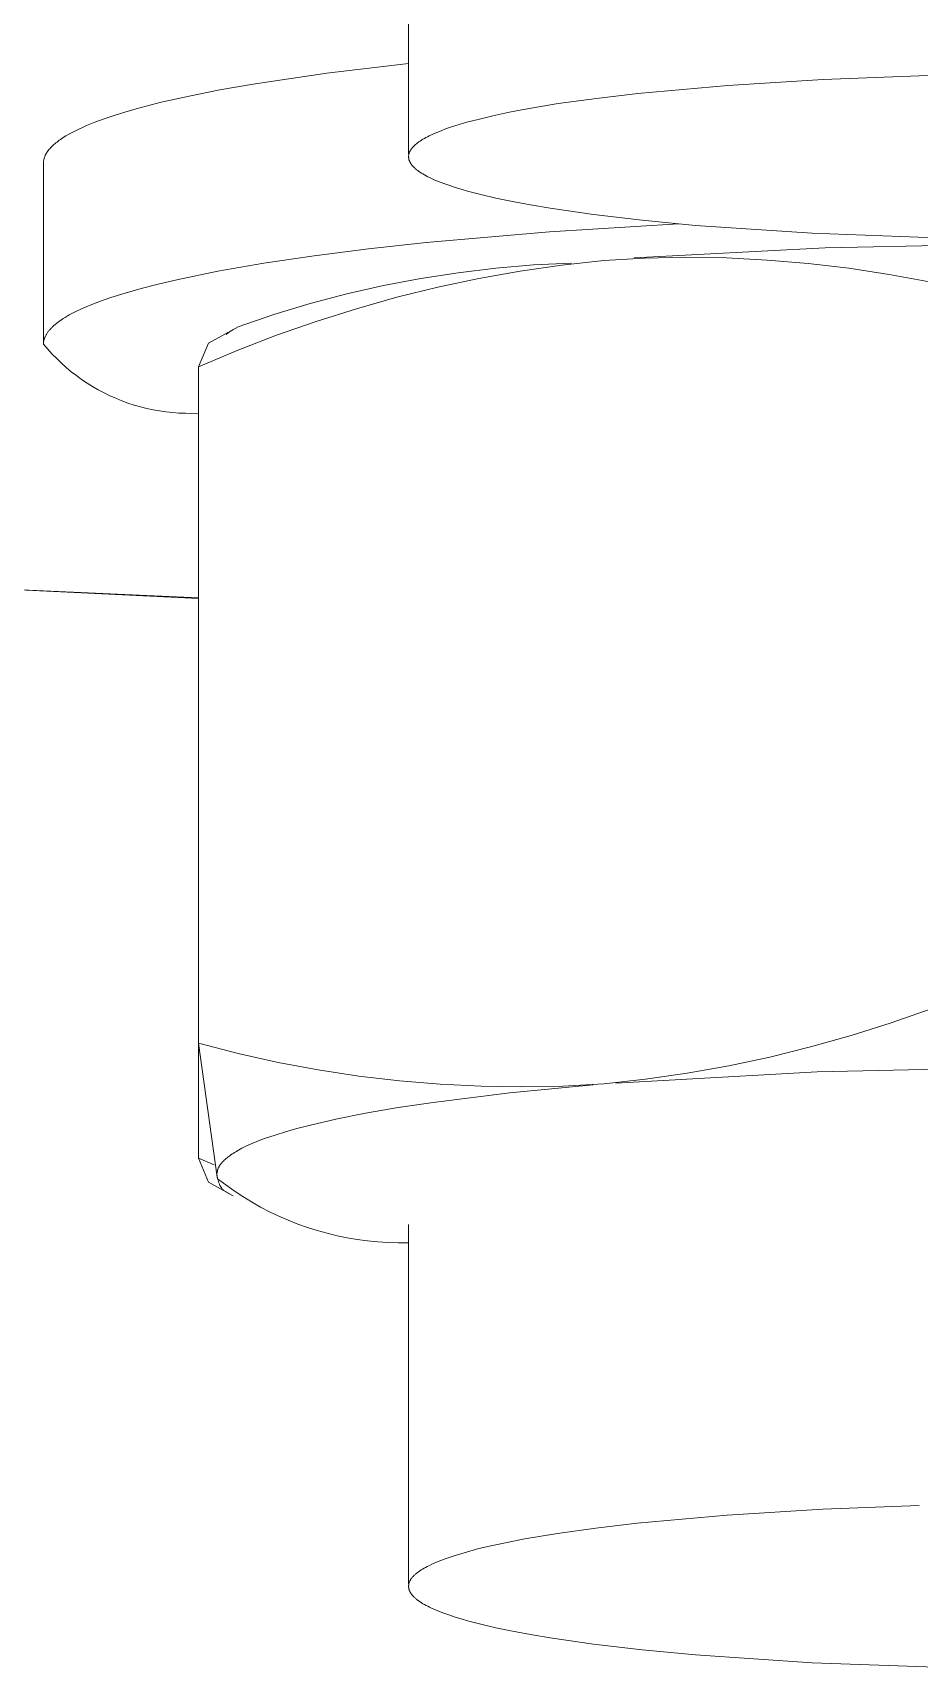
# Model space of a CAD drawing. Header units: millimetres. Extents: x -67 to 4862, y -244 to 3199.
# Drawn here: x 1221.65 to 1227.48, y 2657.31 to 2668.06 of the extents above; entities that cross this region are included whole.
import ezdxf

# ---------------------------------------------------------------- set-up
doc = ezdxf.new("R2010")
doc.units = ezdxf.units.MM
doc.layers.add('ZANO_R', color=7, linetype='Continuous', lineweight=0)

msp = doc.modelspace()

# ---------------------------------------------------------------- linework, layer by layer
at = {"layer": 'ZANO_R'}
for p, q in [((1224.124, 2667.258), (1224.124, 2669.618)), ((1223.102, 2667.718), (1223.586, 2667.79)), ((1223.586, 2667.79), (1224.124, 2667.854)), ((1222.681, 2667.639), (1222.883, 2667.679)), ((1222.883, 2667.679), (1223.102, 2667.718)), ((1226.223, 2667.709), (1225.631, 2667.656)), ((1226.85, 2667.747), (1226.223, 2667.709)), ((1227.482, 2667.771), (1226.85, 2667.747)), ((1228.245, 2667.782), (1227.482, 2667.771)), ((1222.333, 2667.555), (1222.498, 2667.598)), ((1222.498, 2667.598), (1222.681, 2667.639)), ((1225.107, 2667.589), (1224.88, 2667.55)), ((1225.359, 2667.624), (1225.107, 2667.589)), ((1225.631, 2667.656), (1225.359, 2667.624)), ((1222.007, 2667.445), (1222.062, 2667.467)), ((1222.062, 2667.467), (1222.122, 2667.489)), ((1222.122, 2667.489), (1222.188, 2667.511)), ((1222.188, 2667.511), (1222.258, 2667.533)), ((1222.258, 2667.533), (1222.333, 2667.555)), ((1224.508, 2667.467), (1224.435, 2667.445)), ((1224.59, 2667.488), (1224.508, 2667.467)), ((1224.679, 2667.51), (1224.59, 2667.488)), ((1224.776, 2667.53), (1224.679, 2667.51)), ((1224.88, 2667.55), (1224.776, 2667.53)), ((1221.828, 2667.349), (1221.836, 2667.354)), ((1221.836, 2667.354), (1221.853, 2667.366)), ((1221.853, 2667.366), (1221.871, 2667.377)), ((1221.871, 2667.377), (1221.891, 2667.388)), ((1221.891, 2667.388), (1221.912, 2667.399)), ((1221.912, 2667.399), (1221.934, 2667.411)), ((1221.934, 2667.411), (1221.957, 2667.422)), ((1221.957, 2667.422), (1221.981, 2667.433)), ((1221.981, 2667.433), (1222.007, 2667.445)), ((1224.218, 2667.355), (1224.209, 2667.349)), ((1224.228, 2667.36), (1224.218, 2667.355)), ((1224.238, 2667.366), (1224.228, 2667.36)), ((1224.249, 2667.372), (1224.238, 2667.366)), ((1224.26, 2667.377), (1224.249, 2667.372)), ((1224.284, 2667.389), (1224.26, 2667.377)), ((1224.31, 2667.4), (1224.284, 2667.389)), ((1224.338, 2667.411), (1224.31, 2667.4)), ((1224.368, 2667.423), (1224.338, 2667.411)), ((1224.401, 2667.434), (1224.368, 2667.423)), ((1224.435, 2667.445), (1224.401, 2667.434)), ((1221.734, 2667.245), (1221.735, 2667.247)), ((1221.735, 2667.247), (1221.736, 2667.25)), ((1221.736, 2667.25), (1221.738, 2667.253)), ((1221.738, 2667.253), (1221.739, 2667.256)), ((1221.739, 2667.256), (1221.741, 2667.259)), ((1221.741, 2667.259), (1221.742, 2667.261)), ((1221.742, 2667.261), (1221.744, 2667.264)), ((1221.744, 2667.264), (1221.746, 2667.267)), ((1221.746, 2667.267), (1221.748, 2667.27)), ((1221.748, 2667.27), (1221.749, 2667.273)), ((1221.749, 2667.273), (1221.751, 2667.275)), ((1221.751, 2667.275), (1221.755, 2667.281)), ((1221.755, 2667.281), (1221.76, 2667.287)), ((1221.76, 2667.287), (1221.765, 2667.292)), ((1221.765, 2667.292), (1221.77, 2667.298)), ((1221.77, 2667.298), (1221.775, 2667.303)), ((1221.775, 2667.303), (1221.78, 2667.309)), ((1221.78, 2667.309), (1221.786, 2667.315)), ((1221.786, 2667.315), (1221.793, 2667.32)), ((1221.793, 2667.32), (1221.799, 2667.326)), ((1221.799, 2667.326), (1221.806, 2667.332)), ((1221.806, 2667.332), (1221.813, 2667.337)), ((1221.813, 2667.337), (1221.82, 2667.343)), ((1221.82, 2667.343), (1221.828, 2667.349)), ((1224.125, 2667.25), (1224.124, 2667.247)), ((1224.124, 2667.247), (1224.124, 2667.245)), ((1224.126, 2667.256), (1224.125, 2667.253)), ((1224.125, 2667.253), (1224.125, 2667.25)), ((1224.127, 2667.261), (1224.126, 2667.258)), ((1224.126, 2667.258), (1224.126, 2667.256)), ((1224.128, 2667.264), (1224.127, 2667.261)), ((1224.129, 2667.267), (1224.128, 2667.264)), ((1224.13, 2667.27), (1224.129, 2667.267)), ((1224.131, 2667.272), (1224.13, 2667.27)), ((1224.133, 2667.275), (1224.131, 2667.272)), ((1224.134, 2667.278), (1224.133, 2667.275)), ((1224.136, 2667.281), (1224.134, 2667.278)), ((1224.137, 2667.284), (1224.136, 2667.281)), ((1224.139, 2667.287), (1224.137, 2667.284)), ((1224.141, 2667.289), (1224.139, 2667.287)), ((1224.143, 2667.292), (1224.141, 2667.289)), ((1224.145, 2667.295), (1224.143, 2667.292)), ((1224.148, 2667.298), (1224.145, 2667.295)), ((1224.15, 2667.301), (1224.148, 2667.298)), ((1224.152, 2667.303), (1224.15, 2667.301)), ((1224.155, 2667.306), (1224.152, 2667.303)), ((1224.158, 2667.309), (1224.155, 2667.306)), ((1224.161, 2667.312), (1224.158, 2667.309)), ((1224.164, 2667.315), (1224.161, 2667.312)), ((1224.167, 2667.318), (1224.164, 2667.315)), ((1224.17, 2667.321), (1224.167, 2667.318)), ((1224.177, 2667.326), (1224.17, 2667.321)), ((1224.184, 2667.332), (1224.177, 2667.326)), ((1224.192, 2667.338), (1224.184, 2667.332)), ((1224.2, 2667.343), (1224.192, 2667.338)), ((1224.209, 2667.349), (1224.2, 2667.343)), ((1221.724, 2667.206), (1221.725, 2667.209)), ((1221.724, 2667.203), (1221.724, 2667.206)), ((1221.724, 2667.2), (1221.724, 2667.203)), ((1221.724, 2667.198), (1221.724, 2667.2)), ((1221.724, 2666.024), (1221.724, 2667.198)), ((1221.725, 2667.214), (1221.726, 2667.217)), ((1221.725, 2667.211), (1221.725, 2667.214)), ((1221.725, 2667.209), (1221.725, 2667.211)), ((1221.726, 2667.22), (1221.727, 2667.222)), ((1221.726, 2667.217), (1221.726, 2667.22)), ((1221.727, 2667.225), (1221.728, 2667.228)), ((1221.727, 2667.222), (1221.727, 2667.225)), ((1221.728, 2667.228), (1221.729, 2667.231)), ((1221.729, 2667.231), (1221.73, 2667.234)), ((1221.73, 2667.234), (1221.731, 2667.236)), ((1221.731, 2667.236), (1221.732, 2667.239)), ((1221.732, 2667.239), (1221.733, 2667.242)), ((1221.733, 2667.242), (1221.734, 2667.245)), ((1224.124, 2667.245), (1224.124, 2667.242)), ((1224.124, 2667.241), (1224.124, 2667.242)), ((1224.124, 2667.241), (1224.124, 2667.239)), ((1224.124, 2667.239), (1224.124, 2667.237)), ((1224.124, 2667.237), (1224.124, 2667.236)), ((1224.124, 2667.236), (1224.125, 2667.234)), ((1224.125, 2667.234), (1224.125, 2667.232)), ((1224.125, 2667.232), (1224.125, 2667.23)), ((1224.125, 2667.23), (1224.125, 2667.229)), ((1224.125, 2667.229), (1224.126, 2667.227)), ((1224.126, 2667.227), (1224.126, 2667.225)), ((1224.126, 2667.225), (1224.126, 2667.223)), ((1224.126, 2667.223), (1224.127, 2667.222)), ((1224.127, 2667.222), (1224.127, 2667.22)), ((1224.127, 2667.22), (1224.128, 2667.218)), ((1224.128, 2667.218), (1224.129, 2667.216)), ((1224.129, 2667.216), (1224.129, 2667.215)), ((1224.129, 2667.215), (1224.13, 2667.213)), ((1224.13, 2667.213), (1224.131, 2667.211)), ((1224.131, 2667.211), (1224.131, 2667.209)), ((1224.131, 2667.209), (1224.132, 2667.208)), ((1224.132, 2667.208), (1224.133, 2667.206)), ((1224.133, 2667.206), (1224.134, 2667.204)), ((1224.134, 2667.204), (1224.135, 2667.202)), ((1224.135, 2667.202), (1224.136, 2667.201)), ((1224.136, 2667.201), (1224.137, 2667.199)), ((1224.137, 2667.199), (1224.138, 2667.197)), ((1224.138, 2667.197), (1224.139, 2667.196)), ((1224.139, 2667.196), (1224.141, 2667.192)), ((1224.141, 2667.192), (1224.144, 2667.189)), ((1224.144, 2667.189), (1224.146, 2667.185)), ((1224.146, 2667.185), (1224.149, 2667.182)), ((1224.149, 2667.182), (1224.152, 2667.179)), ((1224.152, 2667.179), (1224.155, 2667.175)), ((1224.155, 2667.175), (1224.158, 2667.172)), ((1224.158, 2667.172), (1224.162, 2667.169)), ((1224.162, 2667.169), (1224.165, 2667.165)), ((1224.165, 2667.165), (1224.169, 2667.162)), ((1224.169, 2667.162), (1224.173, 2667.159)), ((1224.173, 2667.159), (1224.177, 2667.155)), ((1224.177, 2667.155), (1224.181, 2667.152)), ((1224.181, 2667.152), (1224.186, 2667.149)), ((1224.186, 2667.149), (1224.19, 2667.145)), ((1224.19, 2667.145), (1224.199, 2667.139)), ((1224.199, 2667.139), (1224.209, 2667.132)), ((1224.209, 2667.132), (1224.219, 2667.127)), ((1224.219, 2667.127), (1224.229, 2667.121)), ((1224.229, 2667.121), (1224.24, 2667.115)), ((1224.24, 2667.115), (1224.251, 2667.109)), ((1224.251, 2667.109), (1224.263, 2667.103)), ((1224.263, 2667.103), (1224.275, 2667.097)), ((1224.275, 2667.097), (1224.302, 2667.085)), ((1224.302, 2667.085), (1224.331, 2667.073)), ((1224.331, 2667.073), (1224.362, 2667.061)), ((1224.362, 2667.061), (1224.395, 2667.05)), ((1224.395, 2667.05), (1224.431, 2667.038)), ((1224.431, 2667.038), (1224.47, 2667.026)), ((1224.47, 2667.026), (1224.511, 2667.014)), ((1224.511, 2667.014), (1224.6, 2666.991)), ((1224.6, 2666.991), (1224.699, 2666.968)), ((1224.699, 2666.968), (1224.808, 2666.945)), ((1224.808, 2666.945), (1224.927, 2666.923)), ((1224.927, 2666.923), (1225.056, 2666.901)), ((1225.056, 2666.901), (1225.341, 2666.86)), ((1225.341, 2666.86), (1225.66, 2666.823)), ((1225.66, 2666.823), (1226.01, 2666.789)), ((1224.241, 2666.676), (1225.05, 2666.746)), ((1225.05, 2666.746), (1225.9, 2666.799)), ((1226.01, 2666.789), (1226.777, 2666.738)), ((1226.777, 2666.738), (1227.592, 2666.708)), ((1223.504, 2666.589), (1223.861, 2666.635)), ((1223.861, 2666.635), (1224.241, 2666.676)), ((1225.607, 2666.575), (1226.863, 2666.641)), ((1226.863, 2666.641), (1228.12, 2666.668)), ((1222.871, 2666.487), (1223.173, 2666.54)), ((1223.173, 2666.54), (1223.504, 2666.589)), ((1224.45, 2666.478), (1224.697, 2666.508)), ((1224.697, 2666.508), (1224.945, 2666.529)), ((1225.133, 2666.528), (1224.859, 2666.488)), ((1224.945, 2666.529), (1225.193, 2666.541)), ((1225.408, 2666.559), (1225.133, 2666.528)), ((1225.676, 2666.574), (1225.408, 2666.559)), ((1225.945, 2666.579), (1225.676, 2666.574)), ((1226.214, 2666.575), (1225.945, 2666.579)), ((1226.483, 2666.561), (1226.214, 2666.575)), ((1226.751, 2666.539), (1226.483, 2666.561)), ((1227.019, 2666.508), (1226.751, 2666.539)), ((1227.285, 2666.467), (1227.019, 2666.508)), ((1222.366, 2666.374), (1222.479, 2666.403)), ((1222.479, 2666.403), (1222.601, 2666.432)), ((1222.601, 2666.432), (1222.871, 2666.487)), ((1223.718, 2666.339), (1223.96, 2666.394)), ((1223.96, 2666.394), (1224.205, 2666.44)), ((1224.205, 2666.44), (1224.45, 2666.478)), ((1224.586, 2666.439), (1224.316, 2666.382)), ((1224.859, 2666.488), (1224.586, 2666.439)), ((1227.549, 2666.418), (1227.285, 2666.467)), ((1222.041, 2666.269), (1222.081, 2666.284)), ((1222.081, 2666.284), (1222.123, 2666.299)), ((1222.123, 2666.299), (1222.167, 2666.314)), ((1222.167, 2666.314), (1222.262, 2666.344)), ((1222.262, 2666.344), (1222.366, 2666.374)), ((1223.477, 2666.275), (1223.718, 2666.339)), ((1224.047, 2666.316), (1223.781, 2666.241)), ((1224.316, 2666.382), (1224.047, 2666.316)), ((1221.843, 2666.169), (1221.854, 2666.176)), ((1221.854, 2666.176), (1221.867, 2666.184)), ((1221.867, 2666.184), (1221.88, 2666.192)), ((1221.88, 2666.192), (1221.893, 2666.2)), ((1221.893, 2666.2), (1221.907, 2666.207)), ((1221.907, 2666.207), (1221.937, 2666.223)), ((1221.937, 2666.223), (1221.97, 2666.238)), ((1221.97, 2666.238), (1222.004, 2666.253)), ((1222.004, 2666.253), (1222.041, 2666.269)), ((1223.004, 2666.123), (1223.239, 2666.203)), ((1223.239, 2666.203), (1223.477, 2666.275)), ((1223.781, 2666.241), (1223.517, 2666.158)), ((1221.737, 2666.061), (1221.739, 2666.065)), ((1221.739, 2666.065), (1221.741, 2666.069)), ((1221.741, 2666.069), (1221.743, 2666.072)), ((1221.743, 2666.072), (1221.745, 2666.076)), ((1221.745, 2666.076), (1221.748, 2666.08)), ((1221.748, 2666.08), (1221.75, 2666.084)), ((1221.75, 2666.084), (1221.753, 2666.088)), ((1221.753, 2666.088), (1221.756, 2666.092)), ((1221.756, 2666.092), (1221.759, 2666.095)), ((1221.759, 2666.095), (1221.762, 2666.099)), ((1221.762, 2666.099), (1221.765, 2666.103)), ((1221.765, 2666.103), (1221.769, 2666.107)), ((1221.769, 2666.107), (1221.772, 2666.111)), ((1221.772, 2666.111), (1221.776, 2666.115)), ((1221.776, 2666.115), (1221.78, 2666.118)), ((1221.78, 2666.118), (1221.784, 2666.122)), ((1221.784, 2666.122), (1221.792, 2666.13)), ((1221.792, 2666.13), (1221.801, 2666.138)), ((1221.801, 2666.138), (1221.811, 2666.145)), ((1221.811, 2666.145), (1221.821, 2666.153)), ((1221.821, 2666.153), (1221.831, 2666.161)), ((1221.831, 2666.161), (1221.843, 2666.169)), ((1222.809, 2666.014), (1223.004, 2666.123)), ((1222.926, 2666.071), (1222.937, 2666.08)), ((1222.937, 2666.08), (1222.948, 2666.088)), ((1222.948, 2666.088), (1222.96, 2666.096)), ((1222.96, 2666.096), (1222.972, 2666.104)), ((1223.256, 2666.067), (1222.997, 2665.967)), ((1223.517, 2666.158), (1223.256, 2666.067)), ((1221.724, 2666.016), (1221.725, 2666.019)), ((1221.724, 2666.012), (1221.724, 2666.016)), ((1221.724, 2666.008), (1221.724, 2666.012)), ((1221.752, 2665.975), (1221.724, 2666.008)), ((1221.725, 2666.023), (1221.726, 2666.027)), ((1221.725, 2666.019), (1221.725, 2666.023)), ((1221.726, 2666.031), (1221.727, 2666.034)), ((1221.726, 2666.027), (1221.726, 2666.031)), ((1221.727, 2666.034), (1221.728, 2666.038)), ((1221.728, 2666.038), (1221.729, 2666.042)), ((1221.729, 2666.042), (1221.731, 2666.046)), ((1221.731, 2666.046), (1221.732, 2666.05)), ((1221.732, 2666.05), (1221.733, 2666.053)), ((1221.733, 2666.053), (1221.735, 2666.057)), ((1221.735, 2666.057), (1221.737, 2666.061)), ((1221.781, 2665.943), (1221.752, 2665.975)), ((1222.743, 2665.859), (1222.809, 2666.014)), ((1222.997, 2665.967), (1222.743, 2665.859)), ((1221.811, 2665.913), (1221.781, 2665.943)), ((1221.842, 2665.883), (1221.811, 2665.913)), ((1221.874, 2665.855), (1221.842, 2665.883)), ((1221.906, 2665.827), (1221.874, 2665.855)), ((1222.743, 2661.412), (1222.743, 2665.859)), ((1221.94, 2665.801), (1221.906, 2665.827)), ((1221.975, 2665.776), (1221.94, 2665.801)), ((1222.011, 2665.752), (1221.975, 2665.776)), ((1222.047, 2665.73), (1222.011, 2665.752)), ((1222.084, 2665.708), (1222.047, 2665.73)), ((1222.122, 2665.688), (1222.084, 2665.708)), ((1222.16, 2665.669), (1222.122, 2665.688)), ((1222.199, 2665.652), (1222.16, 2665.669)), ((1222.239, 2665.636), (1222.199, 2665.652)), ((1222.279, 2665.621), (1222.239, 2665.636)), ((1222.32, 2665.608), (1222.279, 2665.621)), ((1222.361, 2665.596), (1222.32, 2665.608)), ((1222.403, 2665.586), (1222.361, 2665.596)), ((1222.445, 2665.577), (1222.403, 2665.586)), ((1222.487, 2665.569), (1222.445, 2665.577)), ((1222.529, 2665.563), (1222.487, 2665.569)), ((1222.572, 2665.559), (1222.529, 2665.563)), ((1222.614, 2665.555), (1222.572, 2665.559)), ((1222.657, 2665.554), (1222.614, 2665.555)), ((1222.7, 2665.553), (1222.657, 2665.554)), ((1222.743, 2665.555), (1222.7, 2665.553)), ((1222.743, 2664.337), (1220.606, 2664.438)), ((1222.743, 2664.34), (1221.582, 2664.393)), ((1227.56, 2661.638), (1227.298, 2661.546)), ((1227.035, 2661.463), (1226.768, 2661.388)), ((1227.298, 2661.546), (1227.035, 2661.463)), ((1222.743, 2660.656), (1222.743, 2661.412)), ((1222.865, 2660.533), (1222.743, 2661.412)), ((1223.003, 2661.345), (1222.743, 2661.412)), ((1223.266, 2661.286), (1223.003, 2661.345)), ((1226.768, 2661.388), (1226.499, 2661.322)), ((1223.531, 2661.237), (1223.266, 2661.286)), ((1223.797, 2661.197), (1223.531, 2661.237)), ((1226.229, 2661.265), (1225.956, 2661.216)), ((1226.499, 2661.322), (1226.229, 2661.265)), ((1226.811, 2661.224), (1228.138, 2661.253)), ((1224.064, 2661.165), (1223.797, 2661.197)), ((1224.332, 2661.143), (1224.064, 2661.165)), ((1224.601, 2661.13), (1224.332, 2661.143)), ((1224.87, 2661.126), (1224.601, 2661.13)), ((1224.79, 2661.086), (1225.339, 2661.139)), ((1225.139, 2661.131), (1224.87, 2661.126)), ((1225.408, 2661.145), (1225.139, 2661.131)), ((1225.683, 2661.176), (1225.408, 2661.145)), ((1225.486, 2661.151), (1226.811, 2661.224)), ((1225.956, 2661.216), (1225.683, 2661.176)), ((1224.055, 2660.989), (1224.285, 2661.024)), ((1224.285, 2661.024), (1224.79, 2661.086)), ((1223.47, 2660.872), (1223.646, 2660.913)), ((1223.646, 2660.913), (1223.841, 2660.952)), ((1223.841, 2660.952), (1224.055, 2660.989)), ((1223.184, 2660.788), (1223.247, 2660.809)), ((1223.247, 2660.809), (1223.316, 2660.831)), ((1223.316, 2660.831), (1223.39, 2660.852)), ((1223.39, 2660.852), (1223.47, 2660.872)), ((1222.97, 2660.688), (1222.979, 2660.694)), ((1222.979, 2660.694), (1222.988, 2660.699)), ((1222.988, 2660.699), (1223.007, 2660.71)), ((1223.007, 2660.71), (1223.028, 2660.722)), ((1223.028, 2660.722), (1223.051, 2660.733)), ((1223.051, 2660.733), (1223.074, 2660.744)), ((1223.074, 2660.744), (1223.1, 2660.755)), ((1223.1, 2660.755), (1223.126, 2660.766)), ((1223.126, 2660.766), (1223.154, 2660.777)), ((1223.154, 2660.777), (1223.184, 2660.788)), ((1222.809, 2660.5), (1222.743, 2660.656)), ((1222.846, 2660.613), (1222.743, 2660.656)), ((1222.87, 2660.583), (1222.871, 2660.585)), ((1222.871, 2660.585), (1222.872, 2660.588)), ((1222.872, 2660.588), (1222.873, 2660.591)), ((1222.873, 2660.591), (1222.874, 2660.594)), ((1222.874, 2660.594), (1222.876, 2660.596)), ((1222.876, 2660.596), (1222.877, 2660.599)), ((1222.877, 2660.599), (1222.879, 2660.602)), ((1222.879, 2660.602), (1222.88, 2660.605)), ((1222.88, 2660.605), (1222.882, 2660.607)), ((1222.882, 2660.607), (1222.884, 2660.61)), ((1222.884, 2660.61), (1222.886, 2660.613)), ((1222.886, 2660.613), (1222.888, 2660.616)), ((1222.888, 2660.616), (1222.89, 2660.619)), ((1222.89, 2660.619), (1222.892, 2660.621)), ((1222.892, 2660.621), (1222.894, 2660.624)), ((1222.894, 2660.624), (1222.897, 2660.627)), ((1222.897, 2660.627), (1222.899, 2660.63)), ((1222.899, 2660.63), (1222.901, 2660.632)), ((1222.901, 2660.632), (1222.907, 2660.638)), ((1222.907, 2660.638), (1222.912, 2660.644)), ((1222.912, 2660.644), (1222.918, 2660.649)), ((1222.918, 2660.649), (1222.925, 2660.655)), ((1222.925, 2660.655), (1222.931, 2660.66)), ((1222.931, 2660.66), (1222.938, 2660.666)), ((1222.938, 2660.666), (1222.946, 2660.671)), ((1222.946, 2660.671), (1222.953, 2660.677)), ((1222.953, 2660.677), (1222.962, 2660.683)), ((1222.962, 2660.683), (1222.97, 2660.688)), ((1222.908, 2660.445), (1222.809, 2660.5)), ((1222.864, 2660.558), (1222.865, 2660.561)), ((1222.864, 2660.555), (1222.864, 2660.558)), ((1222.864, 2660.552), (1222.864, 2660.555)), ((1222.864, 2660.55), (1222.864, 2660.552)), ((1222.864, 2660.547), (1222.864, 2660.55)), ((1222.864, 2660.544), (1222.864, 2660.547)), ((1222.865, 2660.541), (1222.864, 2660.544)), ((1222.865, 2660.563), (1222.866, 2660.566)), ((1222.865, 2660.561), (1222.865, 2660.563)), ((1222.865, 2660.539), (1222.865, 2660.541)), ((1222.865, 2660.536), (1222.865, 2660.539)), ((1222.866, 2660.533), (1222.865, 2660.536)), ((1222.866, 2660.569), (1222.867, 2660.572)), ((1222.866, 2660.566), (1222.866, 2660.569)), ((1222.866, 2660.531), (1222.866, 2660.533)), ((1222.867, 2660.528), (1222.866, 2660.531)), ((1222.867, 2660.574), (1222.868, 2660.577)), ((1222.867, 2660.572), (1222.867, 2660.574)), ((1222.868, 2660.525), (1222.867, 2660.528)), ((1222.868, 2660.577), (1222.869, 2660.58)), ((1222.869, 2660.522), (1222.868, 2660.525)), ((1222.869, 2660.58), (1222.87, 2660.583)), ((1222.922, 2660.481), (1222.869, 2660.522)), ((1222.873, 2660.507), (1222.872, 2660.511)), ((1222.874, 2660.502), (1222.873, 2660.507)), ((1222.876, 2660.498), (1222.874, 2660.502)), ((1222.877, 2660.494), (1222.876, 2660.498)), ((1222.879, 2660.49), (1222.877, 2660.494)), ((1222.881, 2660.486), (1222.879, 2660.49)), ((1222.882, 2660.482), (1222.881, 2660.486)), ((1222.884, 2660.478), (1222.882, 2660.482)), ((1222.887, 2660.474), (1222.884, 2660.478)), ((1222.977, 2660.442), (1222.922, 2660.481)), ((1222.889, 2660.47), (1222.887, 2660.474)), ((1222.891, 2660.466), (1222.889, 2660.47)), ((1222.894, 2660.463), (1222.891, 2660.466)), ((1222.897, 2660.459), (1222.894, 2660.463)), ((1222.899, 2660.456), (1222.897, 2660.459)), ((1222.902, 2660.452), (1222.899, 2660.456)), ((1222.905, 2660.449), (1222.902, 2660.452)), ((1222.908, 2660.446), (1222.905, 2660.449)), ((1222.956, 2660.419), (1222.91, 2660.445)), ((1222.971, 2660.41), (1222.915, 2660.441)), ((1223.034, 2660.405), (1222.977, 2660.442)), ((1223.091, 2660.37), (1223.034, 2660.405)), ((1223.15, 2660.336), (1223.091, 2660.37)), ((1223.21, 2660.305), (1223.15, 2660.336)), ((1223.271, 2660.276), (1223.21, 2660.305)), ((1223.333, 2660.249), (1223.271, 2660.276)), ((1223.396, 2660.224), (1223.333, 2660.249)), ((1223.459, 2660.202), (1223.396, 2660.224)), ((1223.524, 2660.181), (1223.459, 2660.202)), ((1223.589, 2660.163), (1223.524, 2660.181)), ((1223.655, 2660.147), (1223.589, 2660.163)), ((1224.124, 2657.858), (1224.124, 2660.22)), ((1223.721, 2660.134), (1223.655, 2660.147)), ((1223.787, 2660.123), (1223.721, 2660.134)), ((1223.854, 2660.114), (1223.787, 2660.123)), ((1223.922, 2660.107), (1223.854, 2660.114)), ((1223.989, 2660.103), (1223.922, 2660.107)), ((1224.057, 2660.101), (1223.989, 2660.103)), ((1224.124, 2660.101), (1224.057, 2660.101)), ((1226.848, 2658.349), (1226.22, 2658.311)), ((1227.482, 2658.373), (1226.848, 2658.349)), ((1225.355, 2658.225), (1225.103, 2658.19)), ((1225.628, 2658.257), (1225.355, 2658.225)), ((1226.22, 2658.311), (1225.628, 2658.257)), ((1224.772, 2658.131), (1224.676, 2658.111)), ((1224.876, 2658.152), (1224.772, 2658.131)), ((1225.103, 2658.19), (1224.876, 2658.152)), ((1224.336, 2658.012), (1224.308, 2658.001)), ((1224.366, 2658.024), (1224.336, 2658.012)), ((1224.398, 2658.035), (1224.366, 2658.024)), ((1224.431, 2658.046), (1224.398, 2658.035)), ((1224.505, 2658.068), (1224.431, 2658.046)), ((1224.587, 2658.09), (1224.505, 2658.068)), ((1224.676, 2658.111), (1224.587, 2658.09)), ((1224.147, 2657.898), (1224.144, 2657.896)), ((1224.149, 2657.901), (1224.147, 2657.898)), ((1224.151, 2657.904), (1224.149, 2657.901)), ((1224.154, 2657.907), (1224.151, 2657.904)), ((1224.157, 2657.91), (1224.154, 2657.907)), ((1224.159, 2657.913), (1224.157, 2657.91)), ((1224.162, 2657.916), (1224.159, 2657.913)), ((1224.165, 2657.918), (1224.162, 2657.916)), ((1224.169, 2657.921), (1224.165, 2657.918)), ((1224.172, 2657.924), (1224.169, 2657.921)), ((1224.175, 2657.927), (1224.172, 2657.924)), ((1224.183, 2657.933), (1224.175, 2657.927)), ((1224.19, 2657.938), (1224.183, 2657.933)), ((1224.198, 2657.944), (1224.19, 2657.938)), ((1224.207, 2657.95), (1224.198, 2657.944)), ((1224.216, 2657.955), (1224.207, 2657.95)), ((1224.226, 2657.961), (1224.216, 2657.955)), ((1224.236, 2657.967), (1224.226, 2657.961)), ((1224.247, 2657.973), (1224.236, 2657.967)), ((1224.258, 2657.978), (1224.247, 2657.973)), ((1224.282, 2657.99), (1224.258, 2657.978)), ((1224.308, 2658.001), (1224.282, 2657.99)), ((1224.125, 2657.851), (1224.124, 2657.848)), ((1224.124, 2657.848), (1224.124, 2657.845)), ((1224.124, 2657.845), (1224.124, 2657.842)), ((1224.124, 2657.842), (1224.124, 2657.84)), ((1224.124, 2657.84), (1224.124, 2657.838)), ((1224.124, 2657.838), (1224.124, 2657.837)), ((1224.124, 2657.837), (1224.125, 2657.835)), ((1224.126, 2657.856), (1224.125, 2657.853)), ((1224.125, 2657.853), (1224.125, 2657.851)), ((1224.125, 2657.835), (1224.125, 2657.833)), ((1224.125, 2657.833), (1224.125, 2657.831)), ((1224.125, 2657.831), (1224.125, 2657.83)), ((1224.125, 2657.83), (1224.126, 2657.828)), ((1224.127, 2657.862), (1224.126, 2657.859)), ((1224.126, 2657.859), (1224.126, 2657.856)), ((1224.126, 2657.828), (1224.126, 2657.826)), ((1224.126, 2657.826), (1224.127, 2657.825)), ((1224.128, 2657.865), (1224.127, 2657.862)), ((1224.127, 2657.825), (1224.127, 2657.823)), ((1224.127, 2657.823), (1224.128, 2657.821)), ((1224.129, 2657.867), (1224.128, 2657.865)), ((1224.128, 2657.821), (1224.128, 2657.819)), ((1224.128, 2657.819), (1224.129, 2657.818)), ((1224.13, 2657.87), (1224.129, 2657.867)), ((1224.129, 2657.818), (1224.129, 2657.816)), ((1224.129, 2657.816), (1224.13, 2657.814)), ((1224.131, 2657.873), (1224.13, 2657.87)), ((1224.13, 2657.814), (1224.131, 2657.812)), ((1224.132, 2657.876), (1224.131, 2657.873)), ((1224.131, 2657.812), (1224.132, 2657.811)), ((1224.133, 2657.879), (1224.132, 2657.876)), ((1224.132, 2657.811), (1224.132, 2657.809)), ((1224.132, 2657.809), (1224.133, 2657.807)), ((1224.135, 2657.881), (1224.133, 2657.879)), ((1224.133, 2657.807), (1224.134, 2657.806)), ((1224.134, 2657.806), (1224.135, 2657.804)), ((1224.137, 2657.884), (1224.135, 2657.881)), ((1224.135, 2657.804), (1224.136, 2657.802)), ((1224.136, 2657.802), (1224.137, 2657.8)), ((1224.138, 2657.887), (1224.137, 2657.884)), ((1224.137, 2657.8), (1224.138, 2657.799)), ((1224.14, 2657.89), (1224.138, 2657.887)), ((1224.138, 2657.799), (1224.139, 2657.797)), ((1224.139, 2657.797), (1224.142, 2657.794)), ((1224.142, 2657.893), (1224.14, 2657.89)), ((1224.144, 2657.896), (1224.142, 2657.893)), ((1224.142, 2657.794), (1224.144, 2657.79)), ((1224.144, 2657.79), (1224.147, 2657.787)), ((1224.147, 2657.787), (1224.149, 2657.784)), ((1224.149, 2657.784), (1224.152, 2657.78)), ((1224.152, 2657.78), (1224.155, 2657.777)), ((1224.155, 2657.777), (1224.159, 2657.773)), ((1224.159, 2657.773), (1224.162, 2657.77)), ((1224.162, 2657.77), (1224.166, 2657.767)), ((1224.166, 2657.767), (1224.169, 2657.764)), ((1224.169, 2657.764), (1224.173, 2657.76)), ((1224.173, 2657.76), (1224.177, 2657.757)), ((1224.177, 2657.757), (1224.181, 2657.754)), ((1224.181, 2657.754), (1224.19, 2657.747)), ((1224.19, 2657.747), (1224.2, 2657.741)), ((1224.2, 2657.741), (1224.209, 2657.734)), ((1224.209, 2657.734), (1224.219, 2657.728)), ((1224.219, 2657.728), (1224.229, 2657.723)), ((1224.229, 2657.723), (1224.24, 2657.717)), ((1224.24, 2657.717), (1224.251, 2657.711)), ((1224.251, 2657.711), (1224.263, 2657.705)), ((1224.263, 2657.705), (1224.275, 2657.699)), ((1224.275, 2657.699), (1224.302, 2657.687)), ((1224.302, 2657.687), (1224.331, 2657.675)), ((1224.331, 2657.675), (1224.362, 2657.663)), ((1224.362, 2657.663), (1224.395, 2657.652)), ((1224.395, 2657.652), (1224.431, 2657.64)), ((1224.431, 2657.64), (1224.47, 2657.628)), ((1224.47, 2657.628), (1224.511, 2657.616)), ((1224.511, 2657.616), (1224.6, 2657.593)), ((1224.6, 2657.593), (1224.699, 2657.57)), ((1224.699, 2657.57), (1224.808, 2657.547)), ((1224.808, 2657.547), (1224.927, 2657.525)), ((1224.927, 2657.525), (1225.056, 2657.503)), ((1225.056, 2657.503), (1225.341, 2657.462)), ((1225.341, 2657.462), (1225.66, 2657.425)), ((1225.66, 2657.425), (1226.01, 2657.391)), ((1226.01, 2657.391), (1226.777, 2657.34)), ((1226.777, 2657.34), (1227.592, 2657.31))]:
    msp.add_line(p, q, dxfattribs=at)

doc.saveas('drawing.dxf')
